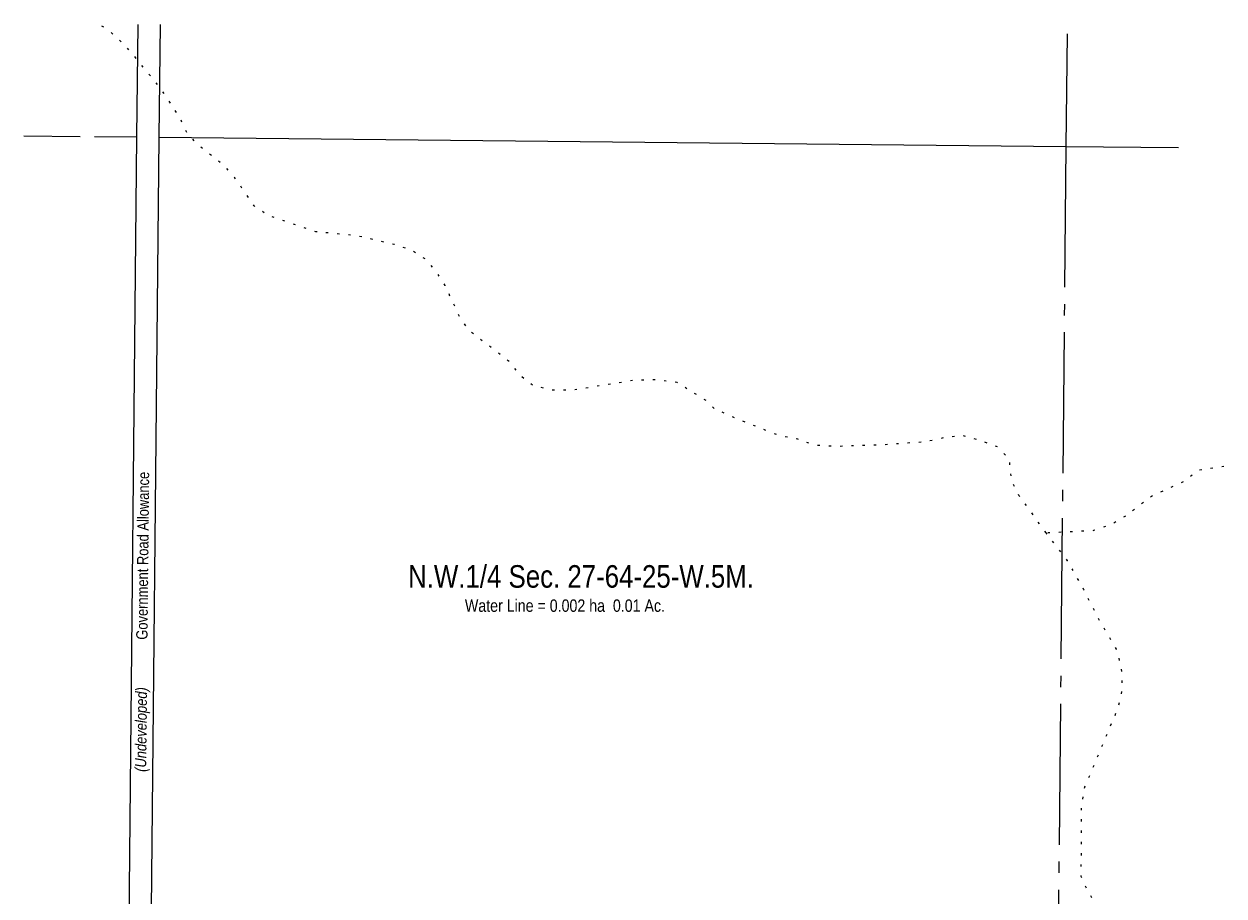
# Model space of a CAD drawing. Extents: x 454172 to 490274, y 6043290 to 6049925.
# Drawn here: x 454191 to 455256, y 6046970 to 6047744 of the extents above; entities that cross this region are included whole.
import ezdxf
from ezdxf.enums import TextEntityAlignment as Align

# ---------------------------------------------------------------- set-up
doc = ezdxf.new("R2010")
doc.units = 0
doc.header["$LTSCALE"] = 5
for name, pattern in [('foc-QUARTERLINE', [33, 25, -3, 2, -3]), ('foc-UNSURVEYED', [12.5, 10, -2.5]), ('foc-WHEELTRACKS', [2, 0.4, -1.6])]:
    doc.linetypes.add(name, pattern=pattern)
for name, color, linetype in [('C-SYMBOL', 7, 'Continuous'), ('L-AREAWORK', 7, 'Continuous'), ('L-ROAD-T', 7, 'Continuous'), ('L-SEC', 7, 'Continuous'), ('L-SECQ', 8, 'foc-QUARTERLINE'), ('L-USEC', 7, 'foc-UNSURVEYED'), ('T-WATER-P3', 160, 'foc-WHEELTRACKS')]:
    doc.layers.add(name, color=color, linetype=linetype)
doc.layers.add('T-TEXT', color=48, linetype='Continuous', lineweight=18)
doc.styles.add('100L', font='ARIALN.TTF', dxfattribs={"height": 11})
doc.styles.add('175L', font='ARIALN.TTF', dxfattribs={"height": 20})
doc.styles.add('80L', font='ARIALN.TTF', dxfattribs={"height": 10})
doc.styles.add('80LS', font='ARIALNI.TTF', dxfattribs={"height": 10})

msp = doc.modelspace()

# ---------------------------------------------------------------- linework, layer by layer
at = {"layer": 'L-SEC'}
for p, q in [((454291.972, 6047743.824), (454290.967, 6047643.881)), ((454311.073, 6047643.677), (454312.078, 6047743.621)), ((454290.967, 6047643.881), (454282.934, 6046838.976)), ((454311.073, 6047643.677), (455115.889, 6047635.531)), ((455115.889, 6047635.531), (455215.832, 6047634.52))]:
    msp.add_line(p, q, dxfattribs=at)
at = {"layer": 'L-SEC', "flags": 128}
msp.add_lwpolyline([(454303.05, 6046838.782), (454311.073, 6047643.677)], dxfattribs=at)
at = {"layer": 'L-SECQ'}
for p, q in [((455116.876, 6047735.475), (455115.889, 6047635.531)), ((455115.889, 6047635.531), (455108.253, 6046861.245))]:
    msp.add_line(p, q, dxfattribs=at)
at = {"layer": 'L-USEC'}
msp.add_line((454191.023, 6047644.892), (454290.967, 6047643.881), dxfattribs=at)
at = {"layer": 'T-WATER-P3', "flags": 128}
for points in [[(455098.435, 6047292.348), (455074.196, 6047325.74), (455067.719, 6047338.967), (455065.663, 6047357.718), (455055.279, 6047368.682), (455040.956, 6047374.013), (455024.851, 6047378.637), (455008.368, 6047377.007), (454990.503, 6047373.115), (454951.934, 6047370.483), (454910.69, 6047369.046), (454892.086, 6047370.362), (454877.945, 6047375.639), (454860.976, 6047378.86), (454816.762, 6047396.569), (454803.25, 6047403.124), (454797.07, 6047409.569), (454770.864, 6047425.825), (454753.01, 6047428.364), (454731.934, 6047427.753), (454679.036, 6047419.281), (454659.087, 6047419.239), (454642.39, 6047423.429), (454631.345, 6047432.153), (454622.07, 6047444.346), (454586.99, 6047471.244), (454577.956, 6047483.444), (454564.887, 6047511.998), (454556.866, 6047524.467), (454547.568, 6047535.278), (454534.978, 6047543.299), (454519.337, 6047548.538), (454486.205, 6047556.203), (454449.936, 6047559.76), (454407.126, 6047574.44), (454395.308, 6047582.783), (454378.312, 6047607.511), (454368.828, 6047618.556), (454345.517, 6047636.634), (454335.857, 6047647.495), (454328.87, 6047661.85), (454313.28, 6047685.713), (454285.518, 6047719.953), (454275.082, 6047730.614), (454263.707, 6047740.409), (454257.113, 6047744.177)], [(455098.435, 6047292.348), (455074.196, 6047325.74), (455067.719, 6047338.967), (455065.663, 6047357.718), (455055.279, 6047368.682), (455040.956, 6047374.013), (455024.851, 6047378.637), (455008.368, 6047377.007), (454990.503, 6047373.115), (454951.934, 6047370.483), (454910.69, 6047369.046), (454892.086, 6047370.362), (454877.945, 6047375.639), (454860.976, 6047378.86), (454816.762, 6047396.569), (454803.25, 6047403.124), (454797.07, 6047409.569), (454770.864, 6047425.825), (454753.01, 6047428.364), (454731.934, 6047427.753), (454679.036, 6047419.281), (454659.087, 6047419.239), (454642.39, 6047423.429), (454631.345, 6047432.153), (454622.07, 6047444.346), (454586.99, 6047471.244), (454577.956, 6047483.444), (454564.887, 6047511.998), (454556.866, 6047524.467), (454547.568, 6047535.278), (454534.978, 6047543.299), (454519.337, 6047548.538), (454486.205, 6047556.203), (454449.936, 6047559.76), (454407.126, 6047574.44), (454395.308, 6047582.783), (454378.312, 6047607.511), (454368.828, 6047618.556), (454345.517, 6047636.634), (454335.857, 6047647.495), (454328.87, 6047661.85), (454313.28, 6047685.713), (454285.518, 6047719.953), (454275.082, 6047730.614), (454263.707, 6047740.409), (454257.113, 6047744.177)], [(455256.203, 6047351.446), (455232.857, 6047347.79), (455221.918, 6047338.733), (455192.884, 6047325.417), (455168.664, 6047307.243), (455156.122, 6047299.764), (455140.398, 6047294.429), (455098.435, 6047292.348)], [(455256.203, 6047351.446), (455232.857, 6047347.79), (455221.918, 6047338.733), (455192.884, 6047325.417), (455168.664, 6047307.243), (455156.122, 6047299.764), (455140.398, 6047294.429), (455098.435, 6047292.348)], [(455149.876, 6046951.643), (455135.935, 6046973.087), (455129.55, 6046987.4), (455129.604, 6047046.995), (455132.009, 6047065.202), (455162.323, 6047137.243), (455166.091, 6047153.922), (455165.218, 6047173.365), (455160.838, 6047189.109), (455145.624, 6047214.605), (455131.864, 6047242), (455117.427, 6047267.696), (455098.435, 6047292.348)]]:
    msp.add_lwpolyline(points, dxfattribs=at)

# ---------------------------------------------------------------- texts
at = {"layer": 'C-SYMBOL', "color": 3, "style": '175L'}
msp.add_text('N.W.1/4 Sec. 27-64-25-W.5M.', height=20.01018, dxfattribs=at).set_placement((454685.459, 6047237.776), align=Align.BOTTOM_CENTER)
at = {"layer": 'L-AREAWORK', "color": 5, "style": '100L'}
msp.add_text('Water Line = 0.002 ha  0.01 Ac.', height=11, dxfattribs=at).set_placement((454671.203, 6047219.043), align=Align.BOTTOM_CENTER)
at = {"layer": 'L-ROAD-T', "style": '80L'}
msp.add_text('Government Road Allowance', height=10.00509, rotation=89.423783, dxfattribs=at).set_placement((454296.396, 6047272.135), align=Align.MIDDLE_CENTER)
at = {"layer": 'T-TEXT', "style": '80LS'}
msp.add_text('(Undeveloped)', height=10.00509, rotation=89.423783, dxfattribs=at).set_placement((454294.845, 6047117.877), align=Align.MIDDLE_CENTER)

doc.saveas('drawing.dxf')
